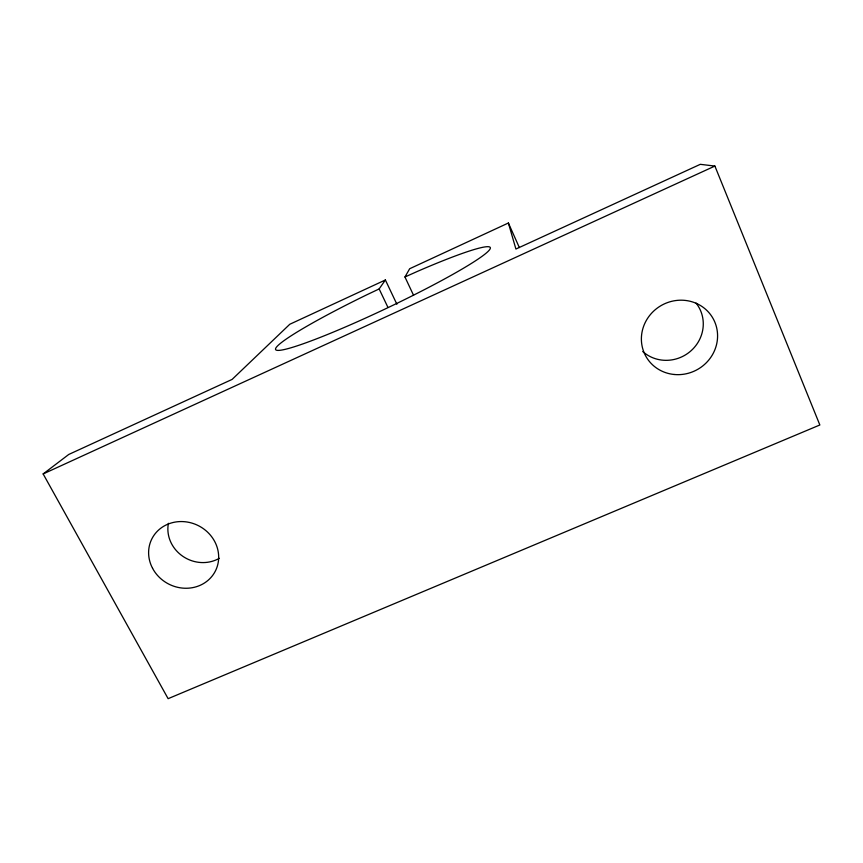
<?xml version="1.0" encoding="UTF-8"?>
<svg xmlns="http://www.w3.org/2000/svg" width="863" height="863" viewBox="0 0 863 863"><rect width="100%" height="100%" fill="white"/><g stroke="black" fill="none" stroke-linecap="round" stroke-linejoin="round"><path stroke-width="1.29" d="M413.539 295.254L404.952 276.991L409.666 268.738L508.383 223.01L519.353 247.573M404.952 276.991L417.056 271.554A118.824 10.399 -25.4 0 1 466.376 266.505A118.824 10.399 -25.4 0 1 290.033 348.059A118.824 10.399 -25.4 0 1 366.894 294.758L379.148 288.932L385.383 279.979L396.883 304.24M508.383 223.01L515.912 249.04L700.303 164.326L714.888 166.063L819.85 424.984L168.123 698.674L43.15 473.938L68.76 454.456L232.115 379.407L289.795 324.261L385.383 279.979M43.15 473.938L714.888 166.063M379.148 288.932L387.789 307.077M219.299 558.285A33.538 31.057 27.3 0 1 182.751 556.257A33.538 31.057 27.3 0 1 168.414 523.302M696.063 303.086A36.17 34.617 -31.6 0 1 691.252 350.572A36.17 34.617 -31.6 0 1 642.741 351.489M152.568 568.296A35.599 32.751 26.9 0 0 213.193 574.672A35.599 32.751 26.9 0 0 185.167 521.759A35.599 32.751 26.9 0 0 152.568 568.296M674.068 374.477A38.555 36.775 -30.5 0 0 714.855 322.169A38.555 36.775 -30.5 0 0 649.526 315.642A38.555 36.775 -30.5 0 0 674.068 374.477"/></g></svg>
